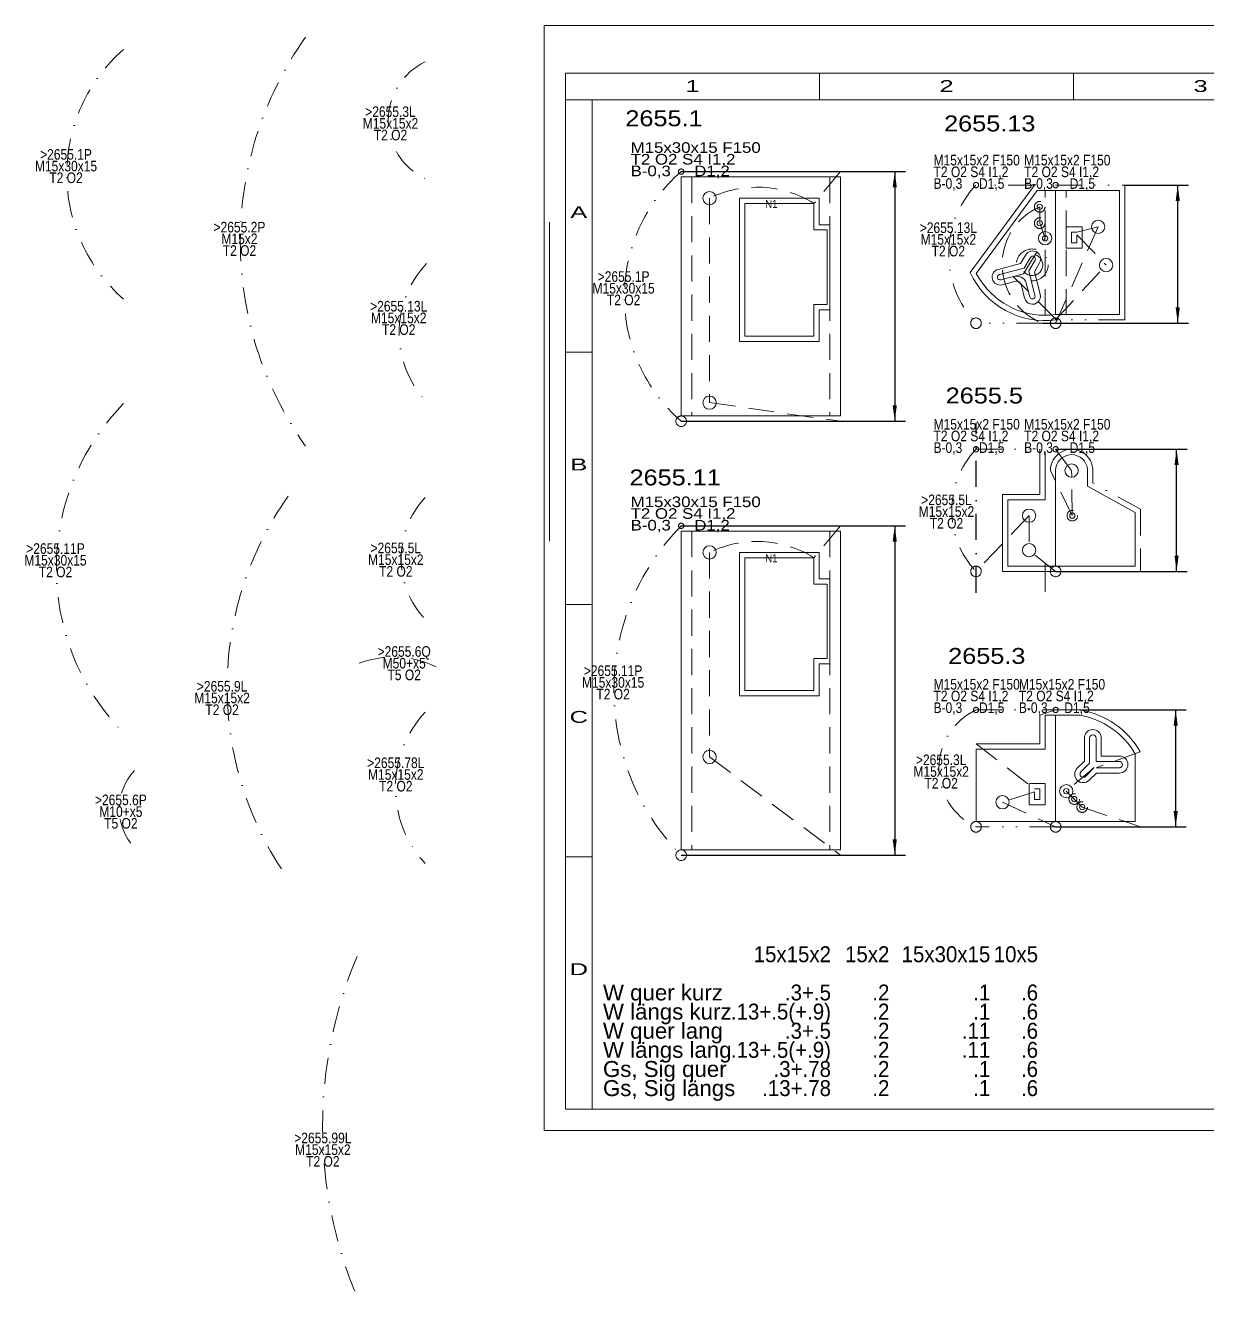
# Model space of a CAD drawing. Extents: x -97 to 296, y -30 to 209.
# Drawn here: x -96.7 to 125.9, y -30.3 to 209 of the extents above; entities that cross this region are included whole.
import ezdxf
from ezdxf.enums import TextEntityAlignment as Align

# ---------------------------------------------------------------- set-up
doc = ezdxf.new("R2010")
doc.units = 0
doc.header["$LTSCALE"] = 9.84733
for name, pattern in [('DASHDOT', [1, 0.5, -0.25, 0, -0.25]), ('DASHED', [0.75, 0.5, -0.25]), ('DIVIDE', [1.25, 0.5, -0.25, 0, -0.25, 0, -0.25]), ('PHANTOM', [2.5, 1.25, -0.25, 0.25, -0.25, 0.25, -0.25])]:
    doc.linetypes.add(name, pattern=pattern)
for name, color, linetype, lineweight in [('2655_1 RAHMEN', 7, 'CONTINUOUS', 13), ('2655_11P', 30, 'CONTINUOUS', 13), ('2655_13L', 30, 'CONTINUOUS', 13), ('2655_13R', 14, 'CONTINUOUS', 13), ('2655_1P', 30, 'CONTINUOUS', 13), ('2655_3 DREHHEBEL', 150, 'CONTINUOUS', 13), ('2655_3L', 30, 'CONTINUOUS', 13), ('2655_3R', 14, 'CONTINUOUS', 13), ('2655_5 STELLHEBEL', 172, 'CONTINUOUS', 13), ('2655_5L', 30, 'CONTINUOUS', 13), ('2655_5R', 14, 'CONTINUOUS', 13), ('2655_8 STELLANSCHLAG', 6, 'CONTINUOUS', 13), ('2655_99 RAHMENLEHRE', 7, 'CONTINUOUS', 13), ('2655___ W-_ GSP-_ SIGNAL-ANTRIEB', 230, 'CONTINUOUS', 13), ('BEMAßUNG', 7, 'CONTINUOUS', 25), ('BESCHRIFTUNG', 7, 'CONTINUOUS', 25), ('HILFSLINIEN', 3, 'CONTINUOUS', 0), ('MITTELLINIEN', 5, 'DASHDOT', 25), ('STANDARD', 7, 'CONTINUOUS', 0)]:
    doc.layers.add(name, color=color, linetype=linetype, lineweight=lineweight)
doc.styles.add('Arial', font='arial.ttf')

# ---------------------------------------------------------------- blocks, each defined once
blk = doc.blocks.new('D405876736')
at = {"layer": 'BEMAßUNG', "color": 172}
for p, q in [((26.78, 181.49), (69, 181.49)), ((67, 181.49), (67, 134.49)), ((26.78, 134.49), (69, 134.49))]:
    blk.add_line(p, q, dxfattribs=at)
at = {"layer": 'BEMAßUNG'}
for points in [[(67, 181.49), (67.39, 178.52), (66.61, 178.52)], [(67, 134.49), (66.61, 137.47), (67.39, 137.47)]]:
    blk.add_solid(points, dxfattribs=at)
blk = doc.blocks.new('D405876480')
at = {"layer": 'BEMAßUNG', "color": 172}
for p, q in [((26.78, 114.8), (69, 114.8)), ((67, 114.8), (67, 52.8)), ((26.78, 52.8), (69, 52.8))]:
    blk.add_line(p, q, dxfattribs=at)
at = {"layer": 'BEMAßUNG'}
for points in [[(67, 114.8), (67.39, 111.82), (66.61, 111.82)], [(67, 52.8), (66.61, 55.77), (67.39, 55.77)]]:
    blk.add_solid(points, dxfattribs=at)
blk = doc.blocks.new('D405875968')
at = {"layer": 'BEMAßUNG', "color": 172}
for p, q in [((97.3, 129.22), (122.07, 129.22)), ((120.07, 106.22), (120.07, 129.22)), ((97.3, 106.22), (122.07, 106.22))]:
    blk.add_line(p, q, dxfattribs=at)
at = {"layer": 'BEMAßUNG'}
for points in [[(120.07, 129.22), (120.46, 126.25), (119.68, 126.25)], [(120.07, 106.22), (119.68, 109.19), (120.46, 109.19)]]:
    blk.add_solid(points, dxfattribs=at)
blk = doc.blocks.new('D405875712')
at = {"layer": 'BEMAßUNG', "color": 172}
for p, q in [((110.3, 178.94), (122.29, 178.94)), ((120.29, 152.94), (120.29, 178.94)), ((94.86, 152.94), (122.29, 152.94))]:
    blk.add_line(p, q, dxfattribs=at)
at = {"layer": 'BEMAßUNG'}
for points in [[(120.29, 178.94), (120.68, 175.97), (119.9, 175.97)], [(120.29, 152.94), (119.9, 155.92), (120.68, 155.92)]]:
    blk.add_solid(points, dxfattribs=at)
blk = doc.blocks.new('D405825280')
at = {"layer": 'BEMAßUNG', "color": 172}
for p, q in [((101.92, 80.14), (121.9, 80.14)), ((119.9, 58.14), (119.9, 80.14)), ((97.3, 58.14), (121.9, 58.14))]:
    blk.add_line(p, q, dxfattribs=at)
at = {"layer": 'BEMAßUNG'}
for points in [[(119.9, 80.14), (120.29, 77.17), (119.51, 77.17)], [(119.9, 58.14), (119.51, 61.11), (120.29, 61.11)]]:
    blk.add_solid(points, dxfattribs=at)

msp = doc.modelspace()

# ---------------------------------------------------------------- linework, layer by layer
at = {"layer": '2655_1 RAHMEN'}
for p, q in [((26.78, 180.49), (26.78, 135.49)), ((26.78, 180.49), (56.78, 180.49)), ((56.78, 180.49), (56.78, 135.49)), ((37.78, 176.49), (37.78, 149.49)), ((52.78, 176.49), (37.78, 176.49)), ((52.78, 176.49), (52.78, 171.49)), ((52.78, 171.49), (54.78, 171.49)), ((54.78, 171.49), (54.78, 155.49)), ((52.78, 155.49), (54.78, 155.49)), ((52.78, 155.49), (52.78, 149.49)), ((37.78, 149.49), (52.78, 149.49)), ((26.78, 135.49), (56.78, 135.49)), ((26.78, 113.8), (26.78, 53.8)), ((26.78, 113.8), (56.78, 113.8)), ((56.78, 113.8), (56.78, 53.8)), ((37.78, 109.8), (37.78, 82.8)), ((52.78, 109.8), (37.78, 109.8)), ((52.78, 109.8), (52.78, 104.8)), ((52.78, 104.8), (54.78, 104.8)), ((54.78, 104.8), (54.78, 88.8)), ((52.78, 88.8), (54.78, 88.8)), ((52.78, 88.8), (52.78, 82.8)), ((37.78, 82.8), (52.78, 82.8)), ((26.78, 53.8), (56.78, 53.8))]:
    msp.add_line(p, q, dxfattribs=at)
at = {"layer": '2655_11P', "linetype": 'DIVIDE'}
for p, q in [((26.78, 114.8), (56.78, 114.8)), ((26.78, 52.8), (56.78, 52.8))]:
    msp.add_line(p, q, dxfattribs=at)
at = {"layer": '2655_11P', "linetype": 'DASHED'}
for p, q in [((56.78, 114.8), (51.78, 108.8)), ((32.13, 109.8), (32.13, 71.3)), ((32.13, 71.3), (56.78, 52.8))]:
    msp.add_line(p, q, dxfattribs=at)
at = {"layer": '2655_11P'}
for p, q in [((38.78, 108.8), (38.78, 83.8)), ((51.78, 108.8), (38.78, 108.8)), ((51.78, 108.8), (51.78, 103.8)), ((51.78, 103.8), (54.28, 103.8)), ((54.28, 103.8), (54.28, 89.8)), ((51.78, 89.8), (51.78, 83.8)), ((51.78, 89.8), (54.28, 89.8)), ((38.78, 83.8), (51.78, 83.8))]:
    msp.add_line(p, q, dxfattribs=at)
at = {"layer": '2655_11P', "linetype": 'PHANTOM'}
for centre, radius in [((26.78, 114.8), 0.5), ((26.78, 52.8), 1)]:
    msp.add_circle(centre, radius, dxfattribs=at)
at = {"layer": '2655_11P'}
for centre in [(32.13, 109.8), (32.13, 71.3)]:
    msp.add_circle(centre, 1.25, dxfattribs=at)
at = {"layer": '2655_11P', "linetype": 'DASHED'}
msp.add_arc((41.05, 91.46), 20.4, 58.2475, 115.9259, dxfattribs=at)
at = {"layer": '2655_13L'}
for p, q in [((81.19, 162.51), (93.31, 178.94)), ((91.36, 163.29), (92.55, 165.3)), ((86.72, 162.11), (91.36, 163.29)), ((93.41, 164.79), (92.22, 162.78)), ((93.4, 158.14), (92.22, 162.78)), ((86.96, 161.14), (91.25, 162.23)), ((91.77, 160.48), (92.43, 157.89))]:
    msp.add_line(p, q, dxfattribs=at)
at = {"layer": '2655_13L', "linetype": 'DIVIDE'}
for p, q in [((93.31, 178.94), (82.3, 178.94)), ((94.86, 152.94), (82.3, 152.94))]:
    msp.add_line(p, q, dxfattribs=at)
at = {"layer": '2655_13L', "linetype": 'DASHED'}
for p, q in [((94.3, 171.77), (94.3, 174.85)), ((95.3, 168.94), (94.3, 171.77)), ((91.25, 162.23), (95.3, 168.94)), ((97.43, 153.59), (89.31, 161.74))]:
    msp.add_line(p, q, dxfattribs=at)
at = {"layer": '2655_13L', "linetype": 'PHANTOM'}
for centre, radius in [((82.3, 178.94), 0.5), ((82.3, 152.94), 1)]:
    msp.add_circle(centre, radius, dxfattribs=at)
at = {"layer": '2655_13L', "linetype": 'DIVIDE'}
for centre in [(94.3, 174.85), (94.3, 171.77)]:
    msp.add_circle(centre, 1, dxfattribs=at)
at = {"layer": '2655_13L'}
msp.add_circle((95.3, 168.94), 1.25, dxfattribs=at)
at = {"layer": '2655_13L', "linetype": 'DASHED'}
msp.add_arc((99.07, 164.01), 11.85, 113.7717, 249.1762, dxfattribs=at)
at = {"layer": '2655_13L'}
for centre, radius, start, end in [((92.98, 165.05), 0.5, 329.29, 509.29), ((95.3, 168.94), 15.5, 204.4917, 277.9281), ((86.84, 161.62), 0.5, 104.29, 284.29), ((89.93, 159.9), 1.93, 17.273, 108.5844), ((92.92, 158.01), 0.5, 194.29, 374.29)]:
    msp.add_arc(centre, radius, start, end, dxfattribs=at)
at = {"layer": '2655_13R', "linetype": 'DIVIDE'}
for p, q in [((97.3, 178.94), (110.3, 178.94)), ((110.3, 153.58), (97.3, 153.58))]:
    msp.add_line(p, q, dxfattribs=at)
at = {"layer": '2655_13R'}
for p, q in [((110.3, 178.94), (110.3, 153.58)), ((101.3, 170.08), (100.3, 170.08)), ((100.3, 170.08), (100.3, 168.08)), ((100.3, 168.08), (101.3, 168.08)), ((101.3, 168.08), (101.3, 169.58))]:
    msp.add_line(p, q, dxfattribs=at)
at = {"layer": '2655_13R', "linetype": 'DASHED'}
for p, q in [((105.3, 171.08), (97.3, 152.94)), ((105.3, 171.08), (101.3, 170.08)), ((101.3, 169.58), (106.8, 163.88)), ((97.3, 153.58), (106.8, 163.88))]:
    msp.add_line(p, q, dxfattribs=at)
at = {"layer": '2655_13R', "linetype": 'PHANTOM'}
for centre, radius in [((97.3, 178.94), 0.5), ((97.3, 152.94), 1)]:
    msp.add_circle(centre, radius, dxfattribs=at)
at = {"layer": '2655_13R'}
for centre in [(105.3, 171.08), (106.8, 163.88)]:
    msp.add_circle(centre, 1.25, dxfattribs=at)
at = {"layer": '2655_1P', "linetype": 'DIVIDE'}
for p, q in [((26.78, 181.49), (56.78, 181.49)), ((26.78, 134.49), (56.78, 134.49))]:
    msp.add_line(p, q, dxfattribs=at)
at = {"layer": '2655_1P', "linetype": 'DASHED'}
for p, q in [((56.78, 181.49), (51.78, 175.49)), ((32.13, 176.49), (32.13, 137.99)), ((32.13, 137.99), (56.78, 134.49))]:
    msp.add_line(p, q, dxfattribs=at)
at = {"layer": '2655_1P'}
for p, q in [((38.78, 175.49), (38.78, 150.49)), ((51.78, 175.49), (38.78, 175.49)), ((51.78, 175.49), (51.78, 170.49)), ((51.78, 170.49), (54.28, 170.49)), ((54.28, 170.49), (54.28, 156.49)), ((51.78, 156.49), (51.78, 150.49)), ((51.78, 156.49), (54.28, 156.49)), ((38.78, 150.49), (51.78, 150.49))]:
    msp.add_line(p, q, dxfattribs=at)
at = {"layer": '2655_1P', "linetype": 'PHANTOM'}
for centre, radius in [((26.78, 181.49), 0.5), ((26.78, 134.49), 1)]:
    msp.add_circle(centre, radius, dxfattribs=at)
at = {"layer": '2655_1P'}
for centre in [(32.13, 176.49), (32.13, 137.99)]:
    msp.add_circle(centre, 1.25, dxfattribs=at)
at = {"layer": '2655_1P', "linetype": 'DASHED'}
msp.add_arc((41.05, 158.15), 20.4, 58.2475, 115.9259, dxfattribs=at)
at = {"layer": '2655_3 DREHHEBEL'}
for p, q in [((82.3, 162.33), (93.82, 177.94)), ((93.82, 177.94), (109.3, 177.94)), ((97.3, 154.58), (97.3, 177.94)), ((109.3, 177.94), (109.3, 154.58)), ((102.3, 171.08), (99.3, 171.08)), ((99.3, 171.08), (99.3, 167.08)), ((102.3, 167.08), (102.3, 171.08)), ((90.71, 164.16), (91.69, 165.81)), ((99.3, 167.08), (102.3, 167.08)), ((86.47, 163.08), (90.71, 164.16)), ((94.27, 164.28), (93.29, 162.63)), ((83.15, 161.01), (82.3, 162.33)), ((87.21, 160.17), (89.63, 160.79)), ((94.37, 158.38), (93.29, 162.63)), ((90.85, 160.07), (91.46, 157.64)), ((109.3, 154.58), (97.3, 154.58)), ((95.3, 79.14), (101.83, 79.14)), ((95.3, 79.14), (95.3, 72.77)), ((97.3, 79.14), (97.3, 59.14)), ((102.7, 74.86), (102.7, 70.52)), ((105.9, 71.46), (105.9, 74.86)), ((95.3, 72.77), (82.3, 72.77)), ((82.3, 72.77), (82.3, 59.14)), ((112.3, 71.84), (112.3, 59.14)), ((101.36, 69.19), (102.7, 70.52)), ((109.3, 71.46), (105.9, 71.46)), ((104.96, 68.26), (103.63, 66.92)), ((109.3, 68.26), (104.96, 68.26)), ((92.3, 62.27), (92.3, 66.27)), ((92.3, 66.27), (95.3, 66.27)), ((95.3, 66.27), (95.3, 62.27)), ((95.3, 62.27), (92.3, 62.27)), ((112.3, 59.14), (82.3, 59.14))]:
    msp.add_line(p, q, dxfattribs=at)
at = {"layer": '2655_3 DREHHEBEL', "linetype": 'DASHED'}
for p, q in [((95.3, 154.44), (95.3, 177.94)), ((99.3, 154.44), (99.3, 177.94))]:
    msp.add_line(p, q, dxfattribs=at)
at = {"layer": '2655_3 DREHHEBEL'}
for centre in [(94.3, 174.85), (94.3, 171.77), (95.3, 168.94), (95.3, 168.94), (99.3, 64.86), (100.8, 63.36), (102.29, 61.86)]:
    msp.add_circle(centre, 0.5, dxfattribs=at)
at = {"layer": '2655_3 DREHHEBEL', "linetype": 'DASHDOT'}
for radius in [3, 2]:
    msp.add_circle((92.88, 163.92), radius, dxfattribs=at)
at = {"layer": '2655_3 DREHHEBEL'}
for centre, radius, start, end in [((92.98, 165.05), 1.5, 329.29, 509.29), ((86.84, 161.62), 1.5, 104.29, 284.29), ((95.3, 168.94), 14.5, 213.1448, 277.9281), ((89.93, 159.9), 0.933, 9.9957, 108.5844), ((92.92, 158.01), 1.5, 194.29, 374.29), ((99.3, 64.36), 15, 29.9264, 80.2619), ((104.3, 74.86), 1.6, 360, 540), ((109.3, 69.86), 1.6, 270, 450), ((102.49, 68.06), 1.6, 135, 315)]:
    msp.add_arc(centre, radius, start, end, dxfattribs=at)
at = {"layer": '2655_3L', "linetype": 'DIVIDE'}
for p, q in [((82.3, 80.14), (97.3, 80.14)), ((97.3, 58.14), (82.3, 58.14))]:
    msp.add_line(p, q, dxfattribs=at)
at = {"layer": '2655_3L', "linetype": 'DASHED'}
for p, q in [((97.3, 80.14), (94.3, 79.14)), ((82.3, 73.77), (93.3, 65.27)), ((93.3, 64.74), (87.29, 62.77)), ((87.29, 62.77), (97.3, 58.14))]:
    msp.add_line(p, q, dxfattribs=at)
at = {"layer": '2655_3L'}
for p, q in [((94.3, 79.14), (94.3, 73.77)), ((94.3, 73.77), (82.3, 73.77)), ((93.3, 65.27), (94.3, 65.27)), ((93.3, 63.27), (93.3, 64.74)), ((94.3, 65.27), (94.3, 63.27)), ((94.3, 63.27), (93.3, 63.27))]:
    msp.add_line(p, q, dxfattribs=at)
at = {"layer": '2655_3L', "linetype": 'PHANTOM'}
for centre, radius in [((82.3, 80.14), 0.5), ((82.3, 58.14), 1)]:
    msp.add_circle(centre, radius, dxfattribs=at)
at = {"layer": '2655_3L'}
msp.add_circle((87.29, 62.77), 1.25, dxfattribs=at)
at = {"layer": '2655_3R', "linetype": 'DIVIDE'}
for p, q in [((97.29, 80.14), (101.92, 80.14)), ((113.3, 58.14), (97.3, 58.14))]:
    msp.add_line(p, q, dxfattribs=at)
at = {"layer": '2655_3R'}
for p, q in [((103.7, 74.86), (103.7, 70.1)), ((104.9, 70.46), (104.9, 74.86)), ((102.07, 68.48), (103.7, 70.1)), ((109.3, 70.46), (104.9, 70.46)), ((102.92, 67.63), (104.57, 69.28)), ((109.3, 69.26), (104.92, 69.26))]:
    msp.add_line(p, q, dxfattribs=at)
at = {"layer": '2655_3R', "linetype": 'DASHED'}
for p, q in [((113.22, 72.23), (104.92, 69.26)), ((104.57, 69.28), (99.3, 64.86)), ((99.3, 64.86), (100.8, 63.36)), ((100.8, 63.36), (102.29, 61.86)), ((102.29, 61.86), (113.3, 58.14))]:
    msp.add_line(p, q, dxfattribs=at)
at = {"layer": '2655_3R', "linetype": 'PHANTOM'}
for centre, radius in [((97.29, 80.14), 0.5), ((97.3, 58.14), 1)]:
    msp.add_circle(centre, radius, dxfattribs=at)
at = {"layer": '2655_3R'}
msp.add_circle((99.3, 64.86), 1.25, dxfattribs=at)
at = {"layer": '2655_3R', "linetype": 'DIVIDE'}
for centre in [(100.8, 63.36), (102.29, 61.86)]:
    msp.add_circle(centre, 1, dxfattribs=at)
at = {"layer": '2655_3R'}
for centre, radius, start, end in [((99.3, 64.36), 16, 29.4913, 80.5719), ((104.3, 74.86), 0.6, 0, 180), ((109.3, 69.86), 0.6, 270, 450), ((102.49, 68.06), 0.6, 135, 315)]:
    msp.add_arc(centre, radius, start, end, dxfattribs=at)
at = {"layer": '2655_5 STELLHEBEL'}
for p, q in [((95.3, 128.72), (95.3, 119.72)), ((97.3, 125.2), (97.3, 107.22)), ((103.3, 125.35), (103.3, 122.25)), ((112.3, 117.33), (103.3, 122.25)), ((95.3, 119.72), (88.3, 119.72)), ((88.3, 119.72), (88.3, 107.22)), ((112.3, 117.33), (112.3, 107.22)), ((88.3, 107.22), (112.3, 107.22))]:
    msp.add_line(p, q, dxfattribs=at)
msp.add_circle((100.44, 116.72), 0.5, dxfattribs=at)
msp.add_arc((100.3, 125.2), 3, 2.9787, 180, dxfattribs=at)
at = {"layer": '2655_5L', "linetype": 'DIVIDE'}
msp.add_line((82.3, 129.22), (94.3, 129.22), dxfattribs=at)
at = {"layer": '2655_5L'}
for p, q in [((94.3, 129.22), (94.3, 120.72)), ((87.3, 120.72), (87.3, 106.22)), ((94.3, 120.72), (87.3, 120.72)), ((87.3, 106.22), (97.3, 106.22))]:
    msp.add_line(p, q, dxfattribs=at)
at = {"layer": '2655_5L', "linetype": 'DASHED'}
for p, q in [((92.3, 116.72), (82.3, 106.22)), ((92.3, 116.72), (92.3, 110.22)), ((97.3, 106.22), (92.3, 110.22))]:
    msp.add_line(p, q, dxfattribs=at)
at = {"layer": '2655_5L', "linetype": 'PHANTOM'}
for centre, radius in [((82.3, 129.22), 0.5), ((82.3, 106.22), 1)]:
    msp.add_circle(centre, radius, dxfattribs=at)
at = {"layer": '2655_5L'}
for centre in [(92.3, 116.72), (92.3, 110.22)]:
    msp.add_circle(centre, 1.25, dxfattribs=at)
at = {"layer": '2655_5R', "linetype": 'DASHED'}
for p, q in [((97.3, 129.22), (100.3, 125.2)), ((100.44, 116.72), (96.3, 125.2)), ((100.44, 116.72), (100.3, 125.2)), ((113.3, 117.92), (113.3, 106.22))]:
    msp.add_line(p, q, dxfattribs=at)
at = {"layer": '2655_5R'}
msp.add_line((104.3, 125.02), (104.3, 122.85), dxfattribs=at)
at = {"layer": '2655_5R', "linetype": 'DIVIDE'}
for p, q in [((113.3, 117.92), (104.3, 122.85)), ((97.3, 106.22), (113.3, 106.22))]:
    msp.add_line(p, q, dxfattribs=at)
at = {"layer": '2655_5R', "linetype": 'PHANTOM'}
for centre, radius in [((97.3, 129.22), 0.5), ((97.3, 106.22), 1)]:
    msp.add_circle(centre, radius, dxfattribs=at)
at = {"layer": '2655_5R'}
msp.add_circle((100.3, 125.2), 1.25, dxfattribs=at)
at = {"layer": '2655_5R', "linetype": 'DIVIDE'}
msp.add_circle((100.44, 116.72), 1, dxfattribs=at)
at = {"layer": '2655_5R'}
msp.add_arc((100.3, 125.2), 4, 357.4202, 540, dxfattribs=at)
at = {"layer": '2655_8 STELLANSCHLAG'}
msp.add_line((95.3, 107.85), (95.3, 102.35), dxfattribs=at)
at = {"layer": '2655_99 RAHMENLEHRE', "linetype": 'DASHED'}
for p, q in [((28.78, 180.49), (28.78, 135.49)), ((54.78, 180.49), (54.78, 135.49)), ((28.78, 113.8), (28.78, 53.8)), ((54.78, 113.8), (54.78, 53.8))]:
    msp.add_line(p, q, dxfattribs=at)
at = {"layer": '2655___ W-_ GSP-_ SIGNAL-ANTRIEB', "linetype": 'DASHDOT'}
for centre, radius, start, end in [((10.13, 168.29), 66.37, 144.5454, 215.4546), ((-57.72, 180.99), 31.19, 131.0999, 228.9001), ((-16.22, 191.15), 12.16, 115.2446, 244.7554), ((47.28, 157.99), 31.19, 131.0999, 228.9001), ((96.19, 165.94), 19.03, 136.9144, 223.0856), ((-7.3, 151.16), 19.03, 136.9144, 223.0856), ((-46.6, 106.8), 44.28, 135.5643, 224.4357), ((94.59, 117.72), 16.84, 136.9144, 223.0856), ((3.34, 84.37), 62.06, 144.5454, 215.4546), ((-9.11, 108.66), 16.84, 136.9144, 223.0856), ((58.4, 83.8), 44.28, 135.5643, 224.4357), ((-27.39, 71.78), 18.33, 64.1162, 115.8838), ((-6.17, 65.47), 20.86, 136.9268, 223.098), ((87.48, 69.14), 12.16, 115.2446, 244.7554), ((-68.42, 61.47), 10.61, 136.9144, 223.0856), ((41.52, 1.71), 82.26, 157.1068, 202.8932)]:
    msp.add_arc(centre, radius, start, end, dxfattribs=at)
at = {"layer": 'HILFSLINIEN'}
msp.add_line((2, 171.94), (2, 111.94), dxfattribs=at)
at = {"layer": 'MITTELLINIEN'}
msp.add_line((82.3, 102.22), (82.3, 134.22), dxfattribs=at)
at = {"layer": 'STANDARD'}
for p, q in [((296, 209), (1, 209)), ((1, 209), (1, 1)), ((292, 200), (5, 200)), ((5, 200), (5, 195)), ((52.83, 200), (52.83, 195)), ((100.67, 200), (100.67, 195)), ((5, 195), (5, 5)), ((10, 195), (5, 195)), ((10, 195), (10, 5)), ((292, 195), (10, 195)), ((5, 147.5), (10, 147.5)), ((5, 100), (10, 100)), ((5, 52.5), (10, 52.5)), ((5, 5), (10, 5)), ((10, 5), (292, 5)), ((1, 1), (296, 1))]:
    msp.add_line(p, q, dxfattribs=at)

# ---------------------------------------------------------------- block references
at = {"layer": 'BEMAßUNG'}
for name in ['D405876736', 'D405875712', 'D405875968', 'D405876480', 'D405825280']:
    msp.add_blockref(name, (0, 0), dxfattribs=at)

# ---------------------------------------------------------------- texts
at = {"layer": '2655_11P', "linetype": 'DASHED', "style": 'Arial', "width": 0.864842}
msp.add_text('N1', height=1.5, dxfattribs=at).set_placement((42.6, 109.45), align=Align.TOP_LEFT)
at = {"layer": '2655_11P', "insert": (17.26, 120.32), "char_height": 2, "attachment_point": 1, "line_spacing_factor": 0.66, "style": 'Arial'}
msp.add_mtext('\\W1.135101;M15x30x15 F150\\PT2 O2 S4 I1,2\\PB-0,3     D1,2', dxfattribs=at)
at = {"layer": '2655_13L', "insert": (74.3, 184.64), "char_height": 2, "attachment_point": 1, "line_spacing_factor": 0.66, "style": 'Arial'}
msp.add_mtext('\\W0.810867;M15x15x2 F150\\PT2 O2 S4 I1,2\\PB-0,3     D1,5', dxfattribs=at)
at = {"layer": '2655_13R', "insert": (91.37, 184.64), "char_height": 2, "attachment_point": 1, "line_spacing_factor": 0.66, "style": 'Arial'}
msp.add_mtext('\\W0.810867;M15x15x2 F150\\PT2 O2 S4 I1,2\\PB-0,3     D1,5', dxfattribs=at)
at = {"layer": '2655_1P', "linetype": 'DASHED', "style": 'Arial', "width": 0.864842}
msp.add_text('N1', height=1.5, dxfattribs=at).set_placement((42.6, 176.15), align=Align.TOP_LEFT)
at = {"layer": '2655_1P', "insert": (17.26, 187.01), "char_height": 2, "attachment_point": 1, "line_spacing_factor": 0.66, "style": 'Arial'}
msp.add_mtext('\\W1.135101;M15x30x15 F150\\PT2 O2 S4 I1,2\\PB-0,3     D1,2', dxfattribs=at)
at = {"layer": '2655_3L', "insert": (74.3, 85.97), "char_height": 2, "attachment_point": 1, "line_spacing_factor": 0.66, "style": 'Arial'}
msp.add_mtext('\\W0.810867;M15x15x2 F150\\PT2 O2 S4 I1,2\\PB-0,3     D1,5', dxfattribs=at)
at = {"layer": '2655_3R', "insert": (90.37, 85.97), "char_height": 2, "attachment_point": 1, "line_spacing_factor": 0.66, "style": 'Arial'}
msp.add_mtext('\\W0.810867;M15x15x2 F150\\PT2 O2 S4 I1,2\\PB-0,3     D1,5', dxfattribs=at)
at = {"layer": '2655_5L', "insert": (74.3, 134.92), "char_height": 2, "attachment_point": 1, "line_spacing_factor": 0.66, "style": 'Arial'}
msp.add_mtext('\\W0.810867;M15x15x2 F150\\PT2 O2 S4 I1,2\\PB-0,3     D1,5', dxfattribs=at)
at = {"layer": '2655_5R', "insert": (91.37, 134.92), "char_height": 2, "attachment_point": 1, "line_spacing_factor": 0.66, "style": 'Arial'}
msp.add_mtext('\\W0.810867;M15x15x2 F150\\PT2 O2 S4 I1,2\\PB-0,3     D1,5', dxfattribs=at)
at = {"layer": '2655___ W-_ GSP-_ SIGNAL-ANTRIEB', "char_height": 2, "attachment_point": 5, "line_spacing_factor": 0.66, "style": 'Arial'}
for s, insert in [('\\W0.810845;>2655.3L\\PM15x15x2\\PT2 O2', (-27.96, 190.55)), ('\\W0.810845;>2655.1P\\PM15x30x15\\PT2 O2', (-89.06, 182.51)), ('\\W0.810845;>2655.2P\\PM15x2\\PT2 O2', (-56.4, 168.81)), ('\\W0.810848;>2655.13L\\PM15x15x2\\PT2 O2', (77.09, 168.71)), ('\\W0.810845;>2655.1P\\PM15x30x15\\PT2 O2', (15.94, 159.51)), ('\\W0.810848;>2655.13L\\PM15x15x2\\PT2 O2', (-26.41, 153.93)), ('\\W0.810845;>2655.5L\\PM15x15x2\\PT2 O2', (76.74, 117.48)), ('\\W0.810848;>2655.11P\\PM15x30x15\\PT2 O2', (-91.04, 108.31)), ('\\W0.810845;>2655.5L\\PM15x15x2\\PT2 O2', (-26.96, 108.42)), ('\\W0.810846;>2655.6Q\\PM50+x5\\PT5 O2', (-25.38, 88.93)), ('\\W0.810848;>2655.11P\\PM15x30x15\\PT2 O2', (13.96, 85.31)), ('\\W0.810845;>2655.9L\\PM15x15x2\\PT2 O2', (-59.67, 82.38)), ('\\W0.810848;>2655.78L\\PM15x15x2\\PT2 O2', (-26.96, 67.98)), ('\\W0.810845;>2655.3L\\PM15x15x2\\PT2 O2', (75.74, 68.54)), ('\\W0.810845;>2655.6P\\PM10+x5\\PT5 O2', (-78.73, 60.99)), ('\\W0.810848;>2655.99L\\PM15x15x2\\PT2 O2', (-40.69, -2.64))]:
    msp.add_mtext(s, dxfattribs=dict(at, insert=insert))
at = {"layer": 'BESCHRIFTUNG', "style": 'Arial'}
for s, width, p in [('2655.1', 1.135138, (16.27, 193.02)), ('2655.13', 1.135139, (76.29, 192.05)), ('2655.5', 1.135138, (76.59, 140.83)), ('2655.11', 1.135139, (17.05, 125.41)), ('2655.3', 1.135138, (77.06, 91.81))]:
    msp.add_text(s, height=3, dxfattribs=dict(at, width=width)).set_placement(p, align=Align.TOP_LEFT)
at = {"layer": 'BESCHRIFTUNG', "linetype": 'DASHED', "char_height": 3, "line_spacing_factor": 0.72, "style": 'Arial'}
for s, insert, attachment_point in [('\\W0.918893;15x15x2\\P\\P.3+.5\\P.13+.5(+.9)\\P.3+.5\\P.13+.5(+.9)\\P.3+.78\\P.13+.78\\P', (54.99, 35.66), 3), ('\\W0.918886;15x2\\P\\P.2\\P.2\\P.2\\P.2\\P.2\\P.2', (65.99, 35.66), 3), ('\\W0.918886;15x30x15\\P\\P.1\\P.1\\P.11\\P.11\\P.1\\P.1\\P', (84.99, 35.66), 3), ('\\W0.918886;10x5\\P\\P.6\\P.6\\P.6\\P.6\\P.6\\P.6', (93.99, 35.66), 3), ('\\W1.000000;\\P\\PW quer kurz\\PW längs kurz\\PW quer lang\\PW längs lang\\PGs, Sig quer\\PGs, Sig längs', (12.05, 35.66), 1)]:
    msp.add_mtext(s, dxfattribs=dict(at, insert=insert, attachment_point=attachment_point))
at = {"layer": 'STANDARD', "style": 'Arial'}
for s, width, p in [('1', 1.547923, (28.92, 196.47)), ('2', 1.547922, (76.75, 196.47)), ('3', 1.547923, (124.58, 196.47)), ('A', 1.547987, (7.5, 172.72)), ('B', 1.547987, (7.5, 125.22)), ('C', 1.548103, (7.5, 77.72)), ('D', 1.548104, (7.5, 30.22))]:
    msp.add_text(s, height=2.23, dxfattribs=dict(at, width=width)).set_placement(p, align=Align.CENTER)

doc.saveas('drawing.dxf')
